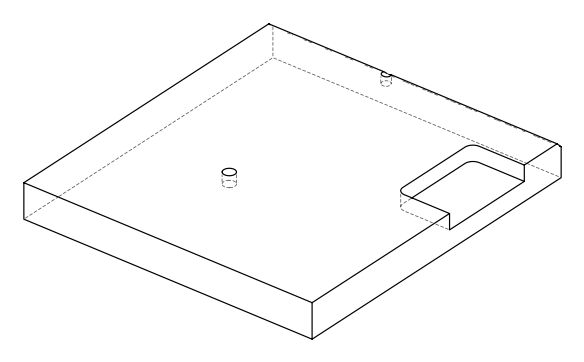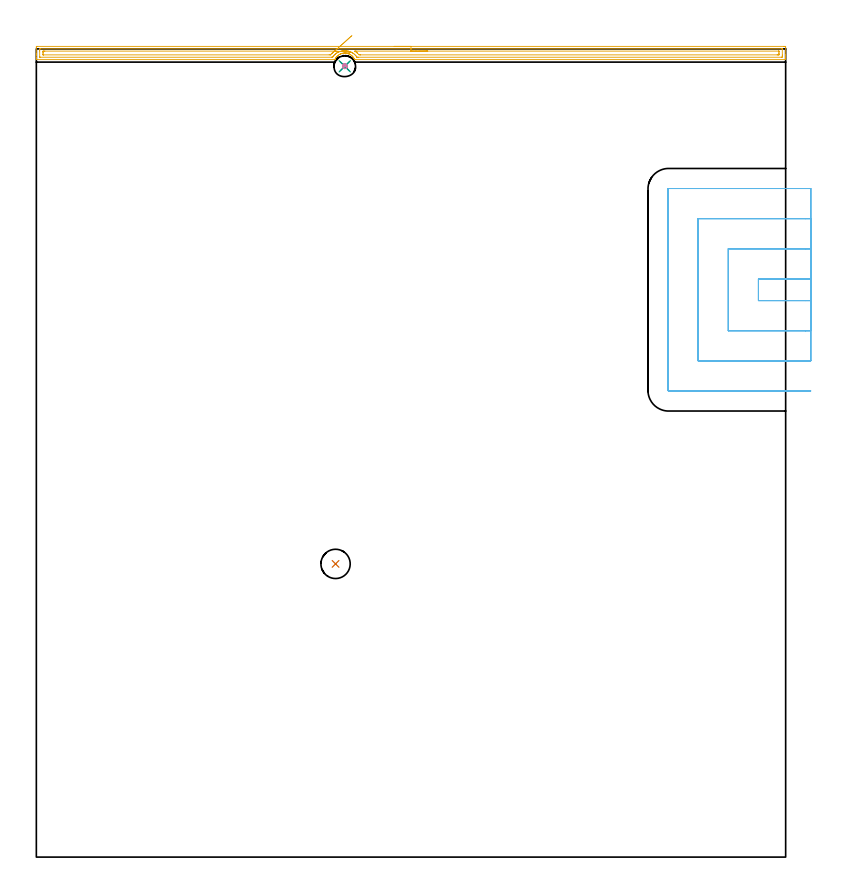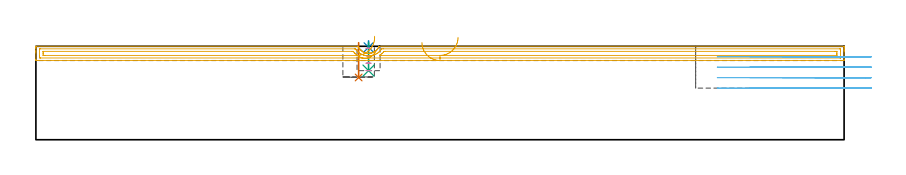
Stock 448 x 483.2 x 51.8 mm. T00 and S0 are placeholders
(PLAN: 6 operations, 5 tool changes, 20.8 min)
(1 INDEXABLE_INSERT_DRILL_BLIND_HOLE_FROM_SOLID | STEP1POCKET | NXT0302_006 | 0.08 min | 4102 mm3)
(2 SPOT_DRILL | STEP1POCKET_1 | NXT0321_9005460120000 | 0.03 min | 2 mm3)
(3 DRILL_BLIND_HOLE_INTO_CENTER | STEP1POCKET_1 | NXT0301_089 | 0.06 min | 1310 mm3)
(4 MILL_ROUGH_BLIND_HOLE_CONTOUR | STEP1POCKET_1 | NXT0201_013 | Spiral | 0.22 min | 421 mm3)
(5 AREA_MILL | FG_CHAMFER_SURFACE | UGT0205_001 | 11.06 min | 13929 mm3)
(6 MILL_SLOT | SLOT_PARTIAL_RECTANGULAR | UGT0201_106 | Follow Part, ap 6, ae 75% | 9.31 min | 275380 mm3)
(TOOL NXT0302_006 | Index. Insert Drill 17.5mm [880-D1750L25-05] | D17.5 PA176 FL88 Z2)
(TOOL NXT0321_9005460120000 | NC Spot Drill, 142deg, 12mm, Carbide, Uncoated | D12 PA142 FL30 Z2)
(TOOL NXT0301_089 | Carbide Drill 11.8mm [860.1-1180-035A1-MM 2214] | D11.8 PA140 FL55 Z2)
(TOOL NXT0201_013 | ENDMILL 10mm | D10 FL30 Z4)
(TOOL UGT0205_001 | Chamfer Mill 20 x 3 x 45 deg. | D20 FL50 Z2)
(TOOL UGT0201_106 | End Mill 24 mm | D24 FL25 Z2)
(OP 1 INDEXABLE_INSERT_DRILL_BLIND_HOLE_FROM_SOLID)
G17 G21 G94 G90
T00 M6
G54
G17 G0 G90 X178.9 Y175.3 S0 M3
G43 Z61.8 H1
G94 G81 G98 Z34.5 F250. R53.8
G80
M5
M2
(OP 2 SPOT_DRILL)
G17 G21 G94 G90
T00 M6
G54
G17 G0 G90 X184.4 Y472.8 S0 M3
G43 Z61.8 H0
G94 G81 G98 Z51.249 F250. R54.8
G80
M5
M2
(OP 3 DRILL_BLIND_HOLE_INTO_CENTER)
G17 G21 G94 G90
T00 M6
G54
G17 G0 G90 X184.4 Y472.8 S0 M3
G43 Z61.8 H1
G94 G81 G98 Z38.3 F250. R53.8
G80
M5
M2
(OP 4 MILL_ROUGH_BLIND_HOLE_CONTOUR)
G17 G21 G94 G90
T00 M6
G54
G17 G0 G90 X184.4 Y472.8 S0 M3
G43 Z61.8 H0
Z50.675
G94 G3 X185.034 Y473.566 R0.645 F250.
X184.138 Y474.175 R0.766
X183.025 Y472.538 R1.4
X184.138 Y474.175 R-1.4
X183.581 Y473.356 R0.7
X184.4 Y472.8 R0.7
G0 Z46.55
G3 X185.034 Y473.566 R0.645
X184.138 Y474.175 R0.766
X183.025 Y472.538 R1.4
X184.138 Y474.175 R-1.4
X183.581 Y473.356 R0.7
X184.4 Y472.8 R0.7
G0 Z42.425
G3 X185.034 Y473.566 R0.645
X184.138 Y474.175 R0.766
X183.025 Y472.538 R1.4
X184.138 Y474.175 R-1.4
X183.581 Y473.356 R0.7
X184.4 Y472.8 R0.7
G0 Z38.3
G3 X185.034 Y473.566 R0.645
X184.138 Y474.175 R0.766
X183.025 Y472.538 R1.4
X184.138 Y474.175 R-1.4
X183.581 Y473.356 R0.7
X184.4 Y472.8 R0.7
G0 Z61.8
M5
M2
(OP 5 AREA_MILL)
G17 G21 G94 G90
T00 M6
G54
G17 G0 G90 X214. Y484.7 S1061 M3
G43 Z61.8 H0
Z53.9
G94 G1 X214.038 Z53.028 F250.
X214.152 Z52.164
X214.341 Z51.312
X214.603 Z50.48
X214.937 Z49.674
X215.34 Z48.9
X215.808 Z48.164
X216.34 Z47.472
X216.929 Z46.829
X217.572 Z46.24
X218.264 Z45.708
X219. Z45.24
X219.774 Z44.837
X220.58 Z44.503
X221.412 Z44.241
X222.263 Z44.052
X223.128 Z43.938
X224. Z43.9
X446.943
X447.38 Y484.699 Z43.901
X447.812 Y484.696 Z43.903
X447.99 Y484.692 Z43.906
X448. Y484.27 Z44.327
Y479.87 Z48.724
Y479.332 Z49.265
Y478.99 Z49.606
Y478.452 Z50.144
Y478.11 Z50.485
Y477.426 Z51.173
Y477.134 Z51.465
X447.999 Y476.796 Z51.794
X447.826 Y476.8 Z51.8
X190.493
X190.299 Y476.803 Z51.789
X190.238 Y476.92 Z51.676
X190.199 Y477.003 Z51.594
X190.123 Y477.156 Z51.443
X190.061 Y477.282 Z51.318
X189.935 Y477.501 Z51.098
X189.647 Y477.946 Z50.653
X189.525 Y478.11 Z50.489
X189.327 Y478.376 Z50.224
X189.168 Y478.565 Z50.035
X188.818 Y478.915 Z49.683
X188.736 Y478.99 Z49.609
X188.451 Y479.25 Z49.35
X188.406 Y479.286 Z49.314
X188.274 Y479.388 Z49.21
X187.835 Y479.686 Z48.912
X187.381 Y479.957 Z48.64
X187.366 Y479.965 Z48.632
X187.215 Y480.043 Z48.555
X187.062 Y480.116 Z48.483
X187.046 Y480.124 Z48.475
X186.885 Y480.186 Z48.413
X186.488 Y480.337 Z48.26
X186.044 Y480.473 Z48.122
X186.025 Y480.477 Z48.117
X185.8 Y480.531 Z48.068
X185.595 Y480.575 Z48.017
X185.579 Y480.577 Z48.014
X185.149 Y480.645 Z47.951
X184.933 Y480.666 Z47.931
X184.881 Y480.67 Z47.924
X184.797 Y480.678 Z47.915
X184.685 Y480.689 Z47.907
X184.577 Y480.692 Z47.903
X184.489 Y480.691 Z47.902
X184.434 Y480.692 Z47.904
X184.391 Y480.691 Z47.902
X184.363
X184.197 Y480.69 Z47.908
X183.809 Y480.662 Z47.931
X183.659 Y480.644 Z47.954
X183.361 Y480.604 Z47.993
X182.916 Y480.512 Z48.08
X182.704 Y480.457 Z48.142
X182.652 Y480.442 Z48.156
X182.466 Y480.388 Z48.206
X182.022 Y480.233 Z48.362
X182.005 Y480.226 Z48.37
X181.754 Y480.124 Z48.475
X181.686 Y480.09 Z48.51
X181.438 Y479.964 Z48.632
X181.129 Y479.794 Z48.804
X180.732 Y479.531 Z49.067
X180.347 Y479.249 Z49.349
X180.236 Y479.154 Z49.442
X179.842 Y478.777 Z49.822
X179.472 Y478.375 Z50.224
X179.343 Y478.22 Z50.379
X179.096 Y477.866 Z50.733
X178.973 Y477.67 Z50.929
X178.867 Y477.501 Z51.098
X178.728 Y477.245 Z51.355
X178.672 Y477.141 Z51.459
X178.545 Y476.879 Z51.719
X178.501 Y476.805 Z51.791
X178.431 Y476.8 Z51.8
X0.174
X0.001 Y476.796 Z51.794
X0. Y477.134 Z51.465
Y477.426 Z51.173
Y478.11 Z50.485
Y479.332 Z49.265
Y479.87 Z48.724
Y480.481 Z48.114
Y484.001 Z44.596
X0.003 Y484.27 Z44.327
X0.01 Y484.692 Z43.906
X0.188 Y484.696 Z43.903
X0.62 Y484.7 Z43.9
X224.
Y483.286 Z45.314
X445.699 Y483.285 Z45.315
X445.96 Y483.28 Z45.32
X445.986 Y483.279 Z45.321
X445.991 Y483.262 Z45.338
X445.997 Y483.229 Z45.371
X445.999 Y483.197 Z45.403
X446. Y479.469 Z49.131
X445.997 Y478.99 Z49.61
X445.993 Y478.596 Z50.004
X445.977 Y478.221 Z50.379
X445.593 Y478.216 Z50.384
X445.486 Y478.215 Z50.385
X192.621
X191.833 Y478.22 Z50.38
X191.72 Y478.221 Z50.379
X191.637 Y478.287 Z50.313
X191.578 Y478.362 Z50.238
X191.119 Y478.99 Z49.61
X190.94 Y479.212 Z49.388
X190.616 Y479.555 Z49.045
X190.29 Y479.87 Z48.73
X190.046 Y480.093 Z48.507
X189.676 Y480.388 Z48.212
X189.154 Y480.75 Z47.85
X189.15 Y480.752 Z47.848
X188.51 Y481.118 Z47.482
X188.259 Y481.244 Z47.356
X187.928 Y481.387 Z47.213
X187.4 Y481.597 Z47.003
X187.366 Y481.608 Z46.992
X187.3 Y481.63 Z46.97
X186.661 Y481.813 Z46.787
X186.472 Y481.858 Z46.742
X186.171 Y481.926 Z46.674
X185.579 Y482.021 Z46.579
X185.133 Y482.069 Z46.531
X184.685 Y482.101 Z46.499
X184.209 Y482.099 Z46.501
X183.792 Y482.077 Z46.523
X183.376 Y482.04 Z46.56
X182.898 Y481.974 Z46.626
X182.606 Y481.917 Z46.683
X182.333 Y481.862 Z46.738
X182.005 Y481.777 Z46.823
X181.888 Y481.745 Z46.855
X181.512 Y481.63 Z46.97
X181.111 Y481.486 Z47.114
X180.588 Y481.265 Z47.335
X180.218 Y481.078 Z47.522
X180.005 Y480.96 Z47.64
X179.656 Y480.75 Z47.85
X179.454 Y480.622 Z47.978
X179.405 Y480.59 Z48.01
X179.324 Y480.533 Z48.067
X178.942 Y480.247 Z48.353
X178.794 Y480.13 Z48.47
X178.498 Y479.87 Z48.73
X178.463 Y479.838 Z48.762
X178.431 Y479.806 Z48.794
X178.028 Y479.387 Z49.213
X177.67 Y478.99 Z49.61
X177.61 Y478.919 Z49.681
X177.537 Y478.825 Z49.775
X177.244 Y478.399 Z50.201
X177.171 Y478.294 Z50.306
X177.125 Y478.228 Z50.372
X177.037 Y478.221 Z50.379
X176.644 Y478.216 Z50.384
X176.537 Y478.215 Z50.385
X2.407
X2.301
X2.04 Y478.22 Z50.38
X2.014 Y478.221 Z50.379
X2.009 Y478.238 Z50.362
X2.004 Y478.271 Z50.329
X2.001 Y478.303 Z50.297
X2. Y482.031 Z46.569
X2.002 Y482.51 Z46.09
X2.007 Y482.904 Z45.696
X2.023 Y483.279 Z45.321
X2.407 Y483.284 Z45.316
X2.514 Y483.285 Z45.315
X224. Y483.286 Z45.314
Y481.872 Z46.728
X443.806 Y481.871 Z46.729
X443.887 Y481.87 Z46.73
X443.952 Y481.867 Z46.733
X443.987 Y481.865 Z46.735
X443.99 Y481.821 Z46.779
X443.996 Y481.63 Z46.97
X443.999 Y481.439 Z47.161
X444. Y480.75 Z47.85
Y480.559 Z48.041
X443.995 Y479.87 Z48.73
X443.992 Y479.687 Z48.913
X443.981 Y479.635 Z48.965
X443.928 Y479.633 Z48.967
X443.806 Y479.631 Z48.969
X443.157 Y479.629 Z48.971
X442.912
X193.865
X193.62 Y479.631 Z48.97
X192.965 Y479.636 Z48.964
X192.727 Y479.865 Z48.735
X192.722 Y479.87 Z48.73
X192.701 Y479.896 Z48.704
X191.865 Y480.75 Z47.85
X191.833 Y480.78 Z47.82
X191.516 Y481.063 Z47.537
X190.94 Y481.491 Z47.109
X190.745 Y481.63 Z46.97
X190.515 Y481.788 Z46.812
X190.405 Y481.865 Z46.735
X190.45 Y481.867 Z46.733
X190.696 Y481.87 Z46.73
X190.94 Y481.871 Z46.729
X191.588 Y481.872 Z46.728
X224.
X224.872 Z46.766
X225.736 Z46.88
X226.588 Z47.069
X227.42 Z47.332
X228.226 Z47.665
X229. Z48.068
X229.736 Z48.537
X230.428 Z49.068
X231.071 Z49.657
X231.66 Z50.301
X232.191 Z50.993
X232.66 Z51.728
X233.063 Z52.502
X233.397 Z53.308
X233.659 Z54.14
X233.848 Z54.992
X233.962 Z55.857
X234. Z56.728
G0 Z61.8
X188.683 Y491.168
Z49.471
G1 X188.299 Y490.822 Z48.769
X187.871 Y490.435 Z48.114
X187.403 Y490.012 Z47.511
X186.898 Y489.555 Z46.966
X186.359 Y489.069 Z46.483
X185.791 Y488.555 Z46.065
X185.198 Y488.02 Z45.714
X184.585 Y487.465 Z45.435
X183.956 Y486.897 Z45.229
X183.316 Y486.319 Z45.098
X182.67 Y485.735 Z45.042
X182.023 Y485.15 Z45.063
X181.38 Y484.569 Z45.159
X180.745 Y483.995 Z45.331
X180.124 Y483.434 Z45.576
X179.521 Y482.889 Z45.894
X178.941 Y482.365 Z46.281
X178.388 Y481.866 Z46.734
X178.369 Y481.848 Z46.752
X178.276 Y481.783 Z46.817
X178.055 Y481.63 Z46.97
X177.755 Y481.416 Z47.184
X177.537 Y481.256 Z47.344
X177.252 Y481.031 Z47.569
X176.94 Y480.75 Z47.85
X176.788 Y480.607 Z47.993
X176.644 Y480.464 Z48.136
X176.351 Y480.158 Z48.442
X175.925 Y479.697 Z48.903
X175.867 Y479.636 Z48.964
X175.75 Y479.634 Z48.966
X175.101 Y479.629 Z48.971
X4.194
X4.113 Y479.63 Z48.97
X4.048 Y479.633 Z48.967
X4.013 Y479.635 Z48.965
X4.01 Y479.679 Z48.921
X4.004 Y479.87 Z48.73
X4.001 Y480.061 Z48.539
X4. Y480.75 Z47.85
Y480.941 Z47.659
X4.005 Y481.63 Z46.97
X4.008 Y481.813 Z46.787
X4.019 Y481.865 Z46.735
X4.072 Y481.867 Z46.733
X4.194 Y481.869 Z46.731
X4.843 Y481.871 Z46.729
X5.088 Y481.872 Z46.728
X178.268 Y481.871 Z46.729
X178.388 Y481.866 Z46.734
X179.254 Y481.811 Z46.827
X180.109 Y481.758 Z46.994
X180.945 Y481.706 Z47.236
X181.758 Y481.655 Z47.549
X182.54 Y481.606 Z47.933
X183.286 Y481.559 Z48.383
X183.989 Y481.515 Z48.897
X184.646 Y481.474 Z49.47
X185.25 Y481.437 Z50.098
X185.797 Y481.402 Z50.777
X186.283 Y481.372 Z51.501
X186.704 Y481.346 Z52.264
X187.057 Y481.323 Z53.062
X187.34 Y481.306 Z53.887
X187.549 Y481.293 Z54.734
X187.684 Y481.284 Z55.595
X187.744 Y481.281 Z56.466
X187.728 Y481.282 Z57.338
G0 Z61.8
M5
M2
(OP 6 MILL_SLOT)
G17 G21 G94 G90
T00 M6
G54
G17 G0 G90 X463. Y345.7 S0 M3
G43 Z61.803 H0
Z46.002
G94 G1 X460. F250.
X431.7 F500.
Y332.7
X460.
X463. F250.
Y363.7
X460.
X413.7 F500.
Y314.7
X460.
X463. F250.
Y381.7
X460.
X395.7 F500.
Y296.7
X460.
X463. F250.
Y399.7
X460.
X378. F500.
G3 X377.7 Y399.4 R0.3
G1 Y279.
G3 X378. Y278.7 R0.3
G1 X460.
X463. F250.
G0 Y345.7 Z40.202
G1 X460.
X431.7 F500.
Y332.7
X460.
X463. F250.
Y363.7
X460.
X413.7 F500.
Y314.7
X460.
X463. F250.
Y381.7
X460.
X395.7 F500.
Y296.7
X460.
X463. F250.
Y399.7
X460.
X378. F500.
G3 X377.7 Y399.4 R0.3
G1 Y279.
G3 X378. Y278.7 R0.3
G1 X460.
X463. F250.
G0 Y345.7 Z34.401
G1 X460.
X431.7 F500.
Y332.7
X460.
X463. F250.
Y363.7
X460.
X413.7 F500.
Y314.7
X460.
X463. F250.
Y381.7
X460.
X395.7 F500.
Y296.7
X460.
X463. F250.
Y399.7
X460.
X378. F500.
G3 X377.7 Y399.4 R0.3
G1 Y279.
G3 X378. Y278.7 R0.3
G1 X460.
X463. F250.
G0 Y345.7 Z28.6
G1 X460.
X431.7 F500.
Y332.7
X460.
X463. F250.
Y363.7
X460.
X413.7 F500.
Y314.7
X460.
X463. F250.
Y381.7
X460.
X395.7 F500.
Y296.7
X460.
X463. F250.
Y399.7
X460.
X378. F500.
G3 X377.7 Y399.4 R0.3
G1 Y279.
G3 X378. Y278.7 R0.3
G1 X460.
X463. F250.
G0 Z61.803
M5
M2
